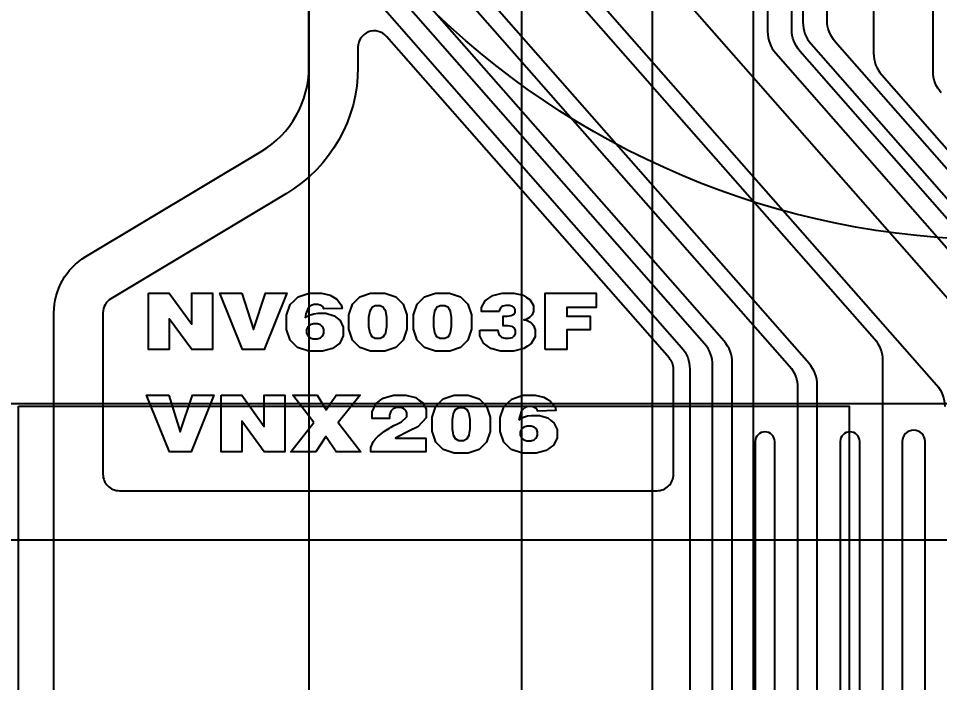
# Model space of a CAD drawing. Extents: x 10 to 206, y -65 to 73.
# Drawn here: x 54.754 to 57.571, y 29.723 to 31.754 of the extents above; entities that cross this region are included whole.
import ezdxf

# ---------------------------------------------------------------- set-up
doc = ezdxf.new("R2010")
doc.units = 0
doc.header["$LTSCALE"] = 0.5
for name, color, linetype in [('01 Copper', 3, 'Continuous'), ('03 Solder resist', 6, 'Continuous'), ('06 Cutline', 4, 'Continuous'), ('08 Dimension&pin assignment', 7, 'Continuous'), ('10 Punch', 2, 'Continuous')]:
    doc.layers.add(name, color=color, linetype=linetype)
doc.styles.get("Standard").update_dxf_attribs({"font": 'romans.shx', "width": 0.75, "bigfont": 'AllInOneBig.shx'})
doc.dimstyles.new('ISO-25', dxfattribs={"dimtxt": 0.5, "dimasz": 0.8, "dimexe": 0.1, "dimexo": 0.1, "dimgap": 0.1, "dimtad": 1, "dimdec": 3, "dimzin": 1, "dimdsep": 46, "dimtxsty": 'Standard', "dimcen": 0.5, "dimadec": 0, "dimazin": 0, "dimtfac": 1, "dimtdec": 3, "dimtmove": 0, "dimatfit": 3, "dimfxl": 0, "dimarcsym": 0})
doc.dimstyles.new('ISO-25$0', dxfattribs={"dimtxt": 0.5, "dimasz": 1, "dimexe": 0.1, "dimexo": 0.1, "dimgap": 0.1, "dimtad": 1, "dimdec": 3, "dimzin": 1, "dimdsep": 46, "dimtxsty": 'Standard', "dimcen": 0.5, "dimadec": 0, "dimazin": 0, "dimtfac": 1, "dimtdec": 3, "dimtmove": 0, "dimatfit": 3, "dimfxl": 0, "dimarcsym": 0})

# ---------------------------------------------------------------- blocks, each defined once
blk = doc.blocks.new('*D609')
at = {"layer": '08 Dimension&pin assignment', "color": 0, "lineweight": -2, "transparency": 16777216}
for p, q in [((54.0623, 30.0596), (54.0623, 17.9514)), ((62.1073, 26.2597), (62.1073, 17.9514)), ((54.0623, 18.0514), (48.8123, 18.0514)), ((61.3073, 18.0514), (54.8623, 18.0514))]:
    blk.add_line(p, q, dxfattribs=at)
at = {"layer": '08 Dimension&pin assignment', "color": 0, "transparency": 16777216}
for points in [[(54.8623, 18.1848), (54.8623, 17.9181), (54.0623, 18.0514)], [(61.3073, 17.9181), (61.3073, 18.1848), (62.1073, 18.0514)]]:
    blk.add_solid(points, dxfattribs=at)
at = {"layer": 'Defpoints', "color": 0, "transparency": 16777216}
for p in [(54.0623, 30.1596), (62.1073, 26.3597), (54.0623, 18.0514)]:
    blk.add_point(p, dxfattribs=at)
at = {"layer": '08 Dimension&pin assignment', "color": 0, "transparency": 16777216, "insert": (50.948, 18.5324), "char_height": 0.5, "attachment_point": 5}
blk.add_mtext('8.045%%P{\\C2;0.1}(SR)', dxfattribs=at)
blk = doc.blocks.new('*D610')
at = {"layer": '08 Dimension&pin assignment', "color": 0, "lineweight": -2, "transparency": 16777216}
for p, q in [((44.5198, 33.5764), (35.5198, 33.5764)), ((35.6198, 32.7764), (35.6198, 30.1596)), ((56.0073, 29.3596), (35.5198, 29.3596)), ((35.6198, 29.3596), (35.6198, 21.6965))]:
    blk.add_line(p, q, dxfattribs=at)
at = {"layer": '08 Dimension&pin assignment', "color": 0, "transparency": 16777216}
for points in [[(35.4864, 32.7764), (35.7531, 32.7764), (35.6198, 33.5764)], [(35.4864, 30.1596), (35.7531, 30.1596), (35.6198, 29.3596)]]:
    blk.add_solid(points, dxfattribs=at)
at = {"layer": '08 Dimension&pin assignment', "color": 0, "transparency": 16777216, "insert": (35.1388, 24.1536), "char_height": 0.5, "attachment_point": 5, "rotation": 90}
blk.add_mtext('4.2168215(Mark)', dxfattribs=at)
blk = doc.blocks.new('*D611')
at = {"layer": '08 Dimension&pin assignment', "color": 0, "lineweight": -2, "transparency": 16777216}
for p, q in [((44.5198, 33.5764), (34.5198, 33.5764)), ((34.6198, 32.7764), (34.6198, 29.3596)), ((54.9623, 28.5596), (34.5198, 28.5596)), ((34.6198, 28.5596), (34.6198, 20.9667))]:
    blk.add_line(p, q, dxfattribs=at)
at = {"layer": '08 Dimension&pin assignment', "color": 0, "transparency": 16777216}
for points in [[(34.4864, 32.7764), (34.7531, 32.7764), (34.6198, 33.5764)], [(34.4864, 29.3596), (34.7531, 29.3596), (34.6198, 28.5596)]]:
    blk.add_solid(points, dxfattribs=at)
at = {"layer": '08 Dimension&pin assignment', "color": 0, "transparency": 16777216, "insert": (34.1388, 23.7096), "char_height": 0.5, "attachment_point": 5, "rotation": 90}
blk.add_mtext('5.0168215(Cutline)', dxfattribs=at)
blk = doc.blocks.new('*D612')
at = {"layer": '08 Dimension&pin assignment', "color": 0, "lineweight": -2, "transparency": 16777216}
for p, q in [((57.7573, 33.4764), (57.7573, 24.8628)), ((62.1073, 27.9964), (62.1073, 24.8628)), ((57.7573, 24.9628), (46.4727, 24.9628)), ((61.3073, 24.9628), (58.5573, 24.9628))]:
    blk.add_line(p, q, dxfattribs=at)
at = {"layer": '08 Dimension&pin assignment', "color": 0, "transparency": 16777216}
for points in [[(58.5573, 25.0961), (58.5573, 24.8294), (57.7573, 24.9628)], [(61.3073, 25.0961), (61.3073, 24.8294), (62.1073, 24.9628)]]:
    blk.add_solid(points, dxfattribs=at)
at = {"layer": '08 Dimension&pin assignment', "color": 0, "transparency": 16777216, "insert": (50.3942, 25.4437), "char_height": 0.5, "attachment_point": 5}
blk.add_mtext('4.350%%P1.00(Tape NG hole)', dxfattribs=at)
blk = doc.blocks.new('*D618')
at = {"layer": '08 Dimension&pin assignment', "color": 0, "lineweight": -2, "transparency": 16777216}
for p, q in [((56.8683, 38.6369), (33.5198, 38.6369)), ((33.6198, 37.8369), (33.6198, 29.3596)), ((54.9623, 28.5596), (33.5198, 28.5596))]:
    blk.add_line(p, q, dxfattribs=at)
at = {"layer": '08 Dimension&pin assignment', "color": 0, "transparency": 16777216}
for points in [[(33.4864, 37.8369), (33.7531, 37.8369), (33.6198, 38.6369)], [(33.4864, 29.3596), (33.7531, 29.3596), (33.6198, 28.5596)]]:
    blk.add_solid(points, dxfattribs=at)
at = {"layer": '08 Dimension&pin assignment', "color": 0, "transparency": 16777216, "insert": (33.1388, 34.0596), "char_height": 0.5, "attachment_point": 5, "rotation": 90}
blk.add_mtext('10.0773241±0.1(Cutline)', dxfattribs=at)
blk = doc.blocks.new('*D620')
at = {"layer": '08 Dimension&pin assignment', "color": 0, "lineweight": -2, "transparency": 16777216}
for p, q in [((67.9223, 32.3914), (67.9223, 22.9514)), ((56.2923, 32.3764), (56.2923, 22.9514)), ((57.0923, 23.0514), (67.1223, 23.0514))]:
    blk.add_line(p, q, dxfattribs=at)
at = {"layer": '08 Dimension&pin assignment', "color": 0, "transparency": 16777216}
for points in [[(57.0923, 23.1848), (57.0923, 22.9181), (56.2923, 23.0514)], [(67.1223, 23.1848), (67.1223, 22.9181), (67.9223, 23.0514)]]:
    blk.add_solid(points, dxfattribs=at)
at = {"layer": 'Defpoints', "color": 0, "transparency": 16777216}
for p in [(67.9223, 32.4914), (56.2923, 32.4764), (67.9223, 23.0514)]:
    blk.add_point(p, dxfattribs=at)
at = {"layer": '08 Dimension&pin assignment', "color": 0, "transparency": 16777216, "insert": (62.1073, 23.5324), "char_height": 0.5, "attachment_point": 5}
blk.add_mtext('{\\Fromans,chineset|c134;11.630}(Max. Potting Area){\\Fromans,chineset|c134; \\fSimSun|b0|i0|c134|p2;点胶范围包括实胶和虚胶}', dxfattribs=at)
blk = doc.blocks.new('*D621')
at = {"layer": '08 Dimension&pin assignment', "color": 0, "lineweight": -2, "transparency": 16777216}
for p, q in [((56.6923, 34.5764), (37.5198, 34.5764)), ((37.6198, 33.7764), (37.6198, 32.7764)), ((56.6923, 31.9764), (37.5198, 31.9764)), ((37.6198, 31.9764), (37.6198, 14.9807))]:
    blk.add_line(p, q, dxfattribs=at)
at = {"layer": '08 Dimension&pin assignment', "color": 0, "transparency": 16777216}
for points in [[(37.4864, 33.7764), (37.7531, 33.7764), (37.6198, 34.5764)], [(37.4864, 32.7764), (37.7531, 32.7764), (37.6198, 31.9764)]]:
    blk.add_solid(points, dxfattribs=at)
at = {"layer": '08 Dimension&pin assignment', "color": 0, "transparency": 16777216, "insert": (37.1388, 21.8193), "char_height": 0.5, "attachment_point": 5, "rotation": 90}
blk.add_mtext('{\\Fromans,chineset|c134;2.600}(Max. Potting Area){\\Fromans,chineset|c134; \\fSimSun|b0|i0|c134|p2;点胶范围包括实胶和虚胶}', dxfattribs=at)
blk = doc.blocks.new('*D626')
at = {"layer": '08 Dimension&pin assignment', "color": 0, "lineweight": -2, "transparency": 16777216}
for p, q in [((47.8345, 43.0835), (54.2023, 43.0835)), ((54.2023, 43.0835), (56.6015, 36.6674)), ((58.6329, 31.2348), (56.8817, 35.9181)), ((58.9131, 30.4855), (59.1932, 29.7361))]:
    blk.add_line(p, q, dxfattribs=at)
at = {"layer": '08 Dimension&pin assignment', "color": 0, "transparency": 16777216}
for points in [[(56.7263, 36.7141), (56.4766, 36.6207), (56.8817, 35.9181)], [(59.0379, 30.5322), (58.7882, 30.4388), (58.6329, 31.2348)]]:
    blk.add_solid(points, dxfattribs=at)
at = {"layer": '08 Dimension&pin assignment', "color": 0, "transparency": 16777216, "insert": (50.9684, 43.5644), "char_height": 0.5, "attachment_point": 5}
blk.add_mtext('∅5.000(Tape NG hole)', dxfattribs=at)
blk = doc.blocks.new('*D641')
at = {"layer": '08 Dimension&pin assignment', "color": 0, "lineweight": -2, "transparency": 16777216}
for p, q in [((56.6923, 32.9764), (56.6923, 21.9514)), ((62.1073, 27.9964), (62.1073, 21.9514)), ((61.3073, 22.0514), (57.4923, 22.0514))]:
    blk.add_line(p, q, dxfattribs=at)
at = {"layer": '08 Dimension&pin assignment', "color": 0, "transparency": 16777216}
for points in [[(57.4923, 22.1848), (57.4923, 21.9181), (56.6923, 22.0514)], [(61.3073, 21.9181), (61.3073, 22.1848), (62.1073, 22.0514)]]:
    blk.add_solid(points, dxfattribs=at)
at = {"layer": 'Defpoints', "color": 0, "transparency": 16777216}
for p in [(56.6923, 33.0764), (62.1073, 28.0964), (56.6923, 22.0514)]:
    blk.add_point(p, dxfattribs=at)
at = {"layer": '08 Dimension&pin assignment', "color": 0, "transparency": 16777216, "insert": (59.3998, 22.5324), "char_height": 0.5, "attachment_point": 5}
blk.add_mtext('5.415%%P0.15(SR)', dxfattribs=at)
blk = doc.blocks.new('*D645')
at = {"layer": '08 Dimension&pin assignment', "color": 0, "lineweight": -2, "transparency": 16777216}
for p, q in [((55.6423, 33.4764), (55.6423, 16.8026)), ((62.1073, 33.4764), (62.1073, 16.8026)), ((61.3073, 16.9026), (56.4423, 16.9026))]:
    blk.add_line(p, q, dxfattribs=at)
at = {"layer": '08 Dimension&pin assignment', "color": 0, "transparency": 16777216}
for points in [[(56.4423, 17.036), (56.4423, 16.7693), (55.6423, 16.9026)], [(61.3073, 17.036), (61.3073, 16.7693), (62.1073, 16.9026)]]:
    blk.add_solid(points, dxfattribs=at)
at = {"layer": 'Defpoints', "color": 0, "transparency": 16777216}
for p in [(55.6423, 33.5764), (62.1073, 33.5764), (55.6423, 16.9026)]:
    blk.add_point(p, dxfattribs=at)
at = {"layer": '08 Dimension&pin assignment', "color": 0, "transparency": 16777216, "insert": (60.7517, 17.2526), "char_height": 0.5, "attachment_point": 5}
blk.add_mtext('{\\Fromans,chineset|c134;6.465%%P0.1}', dxfattribs=at)
blk = doc.blocks.new('*D691')
at = {"layer": '08 Dimension&pin assignment', "color": 0, "lineweight": -2, "transparency": 16777216}
for p, q in [((57.0012, 33.2299), (57.0012, 24.3592)), ((67.2133, 33.2299), (67.2133, 24.3592)), ((57.8012, 24.4592), (66.4133, 24.4592)), ((67.2133, 24.4592), (80.1123, 24.4592))]:
    blk.add_line(p, q, dxfattribs=at)
at = {"layer": '08 Dimension&pin assignment', "color": 0, "transparency": 16777216}
for points in [[(57.8012, 24.5926), (57.8012, 24.3259), (57.0012, 24.4592)], [(66.4133, 24.3259), (66.4133, 24.5926), (67.2133, 24.4592)]]:
    blk.add_solid(points, dxfattribs=at)
at = {"layer": 'Defpoints', "color": 0, "transparency": 16777216}
for p in [(57.0012, 33.3299), (67.2133, 33.3299), (67.2133, 24.4592)]:
    blk.add_point(p, dxfattribs=at)
at = {"layer": '08 Dimension&pin assignment', "color": 0, "transparency": 16777216, "insert": (74.3605, 24.9402), "char_height": 0.5, "attachment_point": 5}
blk.add_mtext('{\\Fromans,chineset|c0;\\C2;10.206*1.0006\\Fromans.shx,chineset.shx|c0;=\\Fromans,chineset|c0;10.2121236\\Fromans.shx,chineset.shx|c0;%%P0.005(I/L)}', dxfattribs=at)

msp = doc.modelspace()

# ---------------------------------------------------------------- linework, layer by layer
at = {"layer": '01 Copper'}
for points in [[(55.84225674, 35.24437727), (55.84225674, 31.85460178, 0.1822955827), (55.86715947, 31.78856847), (56.78235402, 30.74775119, -0.1822955827), (56.80725674, 30.68171787), (56.80725674, 29.40960799)], [(56.87725674, 28.68960799), (56.87725674, 30.69297266, 0.1822955827), (56.85235402, 30.75900597), (55.91715947, 31.82256852, -0.1822955827), (55.89225674, 31.88860183), (55.89225674, 35.23065045, -0.3152987889)], [(56.93725674, 28.68960799), (56.93725674, 30.7004562, 0.1822955827), (56.91235402, 30.76648952), (55.96715947, 31.8414247, -0.1822955827), (55.94225674, 31.90745802), (55.94225674, 35.21692363, -0.3152987889)], [(55.99225674, 35.20319681), (55.99225674, 32.00203355, 0.1822955827), (56.01715947, 31.93600023), (57.11235402, 30.69047554, -0.1822955827), (57.13725674, 30.62444222), (57.13725674, 28.68960799)], [(57.19725674, 28.68960799), (57.19725674, 30.63192577, 0.1822955827), (57.17235402, 30.69795909), (56.06715947, 31.95485641, -0.1822955827), (56.04225674, 32.02088973), (56.04225674, 35.18946998, -0.3152987889)], [(56.24225674, 35.07071203), (56.24225674, 32.09631445, 0.1822955827), (56.26715947, 32.03028113), (57.37235402, 30.77338381, -0.1822955827), (57.39725674, 30.70735049), (57.39725674, 28.68960799)], [(56.29225674, 35.03570166), (56.29225674, 32.11517063, 0.1822955827), (56.31715947, 32.04913731), (57.56235402, 30.63302312, -0.1822955827), (57.58725674, 30.5669898)], [(57.76235402, 30.70844784), (56.51715947, 32.12456204, -0.1822955827), (56.49225674, 32.19059536), (56.49225674, 34.9169437, -0.3152987889)], [(67.15928614, 33.52942951), (57.05522734, 33.52942951, 0.4142135624), (57.04522734, 33.51942951), (57.04522734, 31.71316083, 0.1822955827), (57.07013007, 31.64712751), (57.95235402, 30.64380649, -0.1822955827), (57.97725674, 30.57777318), (57.97725674, 28.68960799), (57.99725674, 28.65960799), (57.99725674, 28.45960799), (57.97725674, 28.42960799), (57.97725674, 27.10142951), (58.04725674, 27.10142951), (58.04725674, 28.42960799), (58.02725674, 28.45960799), (58.02725674, 28.65960799), (58.04725674, 28.68960799), (58.04725674, 30.58902796, 0.1822955827), (58.02235402, 30.65506128), (57.14416247, 31.65379639, -0.1822955827), (57.11925974, 31.71982971), (57.11925974, 33.50942951, -0.4142135624), (57.12925974, 33.51942951), (67.08525374, 33.51942951, -0.4142135624)], [(67.05122134, 33.50542951), (57.16329214, 33.50542951, 0.4142135624), (57.15329214, 33.49542951), (57.15329214, 31.74170139, 0.1822955827), (57.17819487, 31.67566807), (58.21235402, 30.49955671, -0.1822955827), (58.23725674, 30.43352339), (58.23725674, 28.68960799), (58.25725674, 28.65960799), (58.25725674, 28.45960799), (58.23725674, 28.42960799), (58.23725674, 27.10142951), (58.30725674, 27.10142951), (58.30725674, 28.42960799), (58.28725674, 28.45960799), (58.28725674, 28.65960799), (58.30725674, 28.68960799), (58.30725674, 30.44477818, 0.1822955827), (58.28235402, 30.51081149), (57.25222727, 31.68233695, -0.1822955827), (57.22732454, 31.74837027), (57.22732454, 33.48542951, -0.4142135624), (57.23732454, 33.49542951), (66.97718894, 33.49542951, -0.4142135624)], [(57.57642167, 31.52565671, -0.1822955827), (57.55151894, 31.59169003), (57.55151894, 33.32992951), (57.53151894, 33.32992951), (57.53151894, 32.77642951, -1), (57.49748654, 32.77642951), (57.49748654, 33.32992951), (57.47748654, 33.32992951), (57.47748654, 32.77642951, -1), (57.44345414, 32.77642951), (57.44345414, 33.32992951), (57.42345414, 33.32992951), (57.42345414, 32.77642951, -1), (57.38942174, 32.77642951), (57.38942174, 33.32992951), (57.36942174, 33.32992951), (57.36942174, 31.64734381, 0.1822955827), (57.39432447, 31.58131049), (58.34235402, 30.50315117, -0.1822955827)], [(57.06725674, 28.68960799), (57.06725674, 30.45960799, 1), (57.00725674, 30.45960799), (57.00725674, 28.68960799)], [(57.32725674, 28.68960799), (57.32725674, 30.45960799, 1), (57.26725674, 30.45960799), (57.26725674, 28.68960799)]]:
    msp.add_lwpolyline(points, format="xyb", dxfattribs=at)
for points in [[(55.79225674, 31.66545072), (55.79225674, 31.60416702, -0.2636431542), (55.57349687, 31.21812557), (55.0365634, 30.89650061, 0.2636431542), (55.01225674, 30.85360711), (55.01225674, 30.35960799, 0.4142135624), (55.06225674, 30.30960799), (56.70725674, 30.30960799, 0.4142135624), (56.75725674, 30.35960799), (56.75725674, 30.68171787, 0.1822955827), (56.74480538, 30.71473453), (55.87980538, 31.69846738, 0.6916243528)], [(57.52725674, 27.10142951), (57.52725674, 28.42960799), (57.50725674, 28.45960799), (57.50725674, 28.65960799), (57.52725674, 28.68960799), (57.52725674, 30.45960799, 1), (57.45725674, 30.45960799), (57.45725674, 28.68960799), (57.47725674, 28.65960799), (57.47725674, 28.45960799), (57.45725674, 28.42960799), (57.45725674, 27.10142951)]]:
    msp.add_lwpolyline(points, format="xyb", close=True, dxfattribs=at)
for points in [[(55.1519506, 30.91354045), (55.21508926, 30.91354045), (55.28385274, 30.81863685), (55.28385274, 30.91354045), (55.3469914, 30.91354045), (55.3469914, 30.74092864), (55.2835715, 30.74092864), (55.21508926, 30.83489136), (55.21508926, 30.74092864), (55.1519506, 30.74092864)], [(55.43741046, 30.91354045), (55.47230032, 30.80202213), (55.50968946, 30.91354045), (55.57507805, 30.91354045), (55.50533022, 30.74092864), (55.43909791, 30.74092864), (55.36935008, 30.91354045)], [(55.63112277, 30.83830842), (55.63534139, 30.84176534), (55.64539577, 30.84692143), (55.65123152, 30.84862059), (55.65706728, 30.85031976), (55.67035593, 30.85201893), (55.67780882, 30.85201893), (55.69362864, 30.85201893), (55.71894035, 30.84448986), (55.72843224, 30.8369608), (55.73792414, 30.82943174), (55.74741603, 30.809364), (55.74741603, 30.79682533), (55.74741603, 30.78282186), (55.736307, 30.76070341), (55.72519797, 30.75258843), (55.71408894, 30.74447345), (55.68364458, 30.73635847), (55.66430924, 30.73635847), (55.64173963, 30.73635847), (55.60767429, 30.74749093), (55.59617855, 30.7586234), (55.58468281, 30.76975586), (55.57318708, 30.80280171), (55.57318708, 30.82471509), (55.57318708, 30.84574959), (55.58521014, 30.87853177), (55.5972332, 30.89027945), (55.60925627, 30.90202713), (55.64279429, 30.91377481), (55.66430924, 30.91377481), (55.68026968, 30.91377481), (55.70681182, 30.90753477), (55.71739352, 30.90129473), (55.72797523, 30.89505469), (55.74129903, 30.87785796), (55.74404113, 30.86690127), (55.68821475, 30.8652607), (55.68701947, 30.86865903), (55.68287116, 30.87378583), (55.67991813, 30.87551429), (55.6769651, 30.87724275), (55.66944189, 30.87897121), (55.66487172, 30.87897121), (55.65762976, 30.87897121), (55.6466262, 30.87460611), (55.6428646, 30.87024101), (55.63910299, 30.86587592), (55.63323208, 30.84990962)], [(55.7642125, 30.82518382), (55.7642125, 30.84703861), (55.77546215, 30.88017235), (55.7867118, 30.89145129), (55.79796145, 30.90273024), (55.83093699, 30.91400918), (55.85266287, 30.91400918), (55.87445907, 30.91400918), (55.90761038, 30.90273024), (55.9189655, 30.89145129), (55.93032061, 30.88017235), (55.94167573, 30.84703861), (55.94167573, 30.82518382), (55.94167573, 30.80327044), (55.93035577, 30.77004882), (55.91903581, 30.75874058), (55.90771585, 30.74743234), (55.87452938, 30.7361241), (55.85266287, 30.7361241), (55.83093699, 30.7361241), (55.79796145, 30.74749093), (55.7867118, 30.75885776), (55.77546215, 30.7702246), (55.7642125, 30.80338763)], [(55.96248786, 30.82518382), (55.96248786, 30.84703861), (55.97373751, 30.88017235), (55.98498716, 30.89145129), (55.99623681, 30.90273024), (56.02921234, 30.91400918), (56.05093823, 30.91400918), (56.07273443, 30.91400918), (56.10588574, 30.90273024), (56.11724085, 30.89145129), (56.12859597, 30.88017235), (56.13995108, 30.84703861), (56.13995108, 30.82518382), (56.13995108, 30.80327044), (56.12863112, 30.77004882), (56.11731116, 30.75874058), (56.1059912, 30.74743234), (56.07280474, 30.7361241), (56.05093823, 30.7361241), (56.02921234, 30.7361241), (55.99623681, 30.74749093), (55.98498716, 30.75885776), (55.97373751, 30.7702246), (55.96248786, 30.80338763)], [(56.16527873, 30.80045803), (56.22040201, 30.80045803), (56.22068325, 30.7941887), (56.22448001, 30.78487258), (56.22799553, 30.7818258), (56.23151104, 30.77877902), (56.24205759, 30.77573224), (56.24908862, 30.77573224), (56.25520562, 30.77573224), (56.26459204, 30.77825169), (56.26786147, 30.78077114), (56.2711309, 30.7832906), (56.27440033, 30.79061459), (56.27440033, 30.79541913), (56.27440033, 30.80028226), (56.27053326, 30.80734258), (56.2666662, 30.80953978), (56.26279913, 30.81173698), (56.25021358, 30.81393417), (56.24149511, 30.81393417), (56.23657338, 30.81393417), (56.23657338, 30.84287859), (56.24065138, 30.84287859), (56.24873707, 30.84287859), (56.2608656, 30.84504649), (56.26490844, 30.84721439), (56.26895128, 30.84938229), (56.27299413, 30.85588599), (56.27299413, 30.8602218), (56.27299413, 30.86403027), (56.2701114, 30.86983087), (56.26722868, 30.871823), (56.26434596, 30.87381512), (56.25597903, 30.87580725), (56.25049483, 30.87580725), (56.24430752, 30.87580725), (56.23495625, 30.87352216), (56.23179228, 30.87123708), (56.22862832, 30.86895199), (56.22497218, 30.86197955), (56.22448001, 30.8572922), (56.17020045, 30.8572922), (56.17034107, 30.86994805), (56.1817665, 30.89045523), (56.1930513, 30.89830655), (56.20433611, 30.90615786), (56.23376097, 30.91400918), (56.25190103, 30.91400918), (56.26947861, 30.91400918), (56.29749727, 30.90730041), (56.30793835, 30.90059163), (56.31837943, 30.89388286), (56.32882051, 30.87610021), (56.32882051, 30.86502633), (56.32882051, 30.85846404), (56.32502376, 30.84759524), (56.321227, 30.84328873), (56.31743024, 30.83898222), (56.30681338, 30.83338669), (56.29999328, 30.83209767), (56.30793835, 30.83098442), (56.32041843, 30.82477368), (56.32495344, 30.81967618), (56.32948846, 30.81457869), (56.33402347, 30.80162987), (56.33402347, 30.79377855), (56.33402347, 30.780361), (56.32245743, 30.75923861), (56.31089138, 30.75153377), (56.29932534, 30.74382894), (56.26750992, 30.7361241), (56.24726055, 30.7361241), (56.22855801, 30.7361241), (56.19871128, 30.74432697), (56.1875671, 30.75252984), (56.17642291, 30.76073271), (56.16527873, 30.78276327), (56.16527873, 30.79659096)], [(56.36453815, 30.74092864), (56.36453815, 30.91354045), (56.52118952, 30.91354045), (56.52118952, 30.87006524), (56.4310517, 30.87006524), (56.4310517, 30.84334732), (56.50276822, 30.84334732), (56.50276822, 30.80162987), (56.4310517, 30.80162987), (56.4310517, 30.74092864)], [(55.88022452, 30.82518382), (55.88022452, 30.83901152), (55.87706055, 30.85840545), (55.87389659, 30.86397168), (55.87073262, 30.86953791), (55.86011577, 30.87510414), (55.85266287, 30.87510414), (55.84513967, 30.87510414), (55.8344525, 30.86953791), (55.83128854, 30.86397168), (55.82812458, 30.85840545), (55.82496061, 30.83901152), (55.82496061, 30.82518382), (55.82496061, 30.81135613), (55.82812458, 30.79202079), (55.83128854, 30.78651315), (55.8344525, 30.78100551), (55.84513967, 30.77549787), (55.85266287, 30.77549787), (55.86011577, 30.77549787), (55.87073262, 30.78100551), (55.87389659, 30.78651315), (55.87706055, 30.79202079), (55.88022452, 30.81135613)], [(56.07849987, 30.82518382), (56.07849987, 30.83901152), (56.07533591, 30.85840545), (56.07217194, 30.86397168), (56.06900798, 30.86953791), (56.05839112, 30.87510414), (56.05093823, 30.87510414), (56.04341503, 30.87510414), (56.03272786, 30.86953791), (56.0295639, 30.86397168), (56.02639993, 30.85840545), (56.02323597, 30.83901152), (56.02323597, 30.82518382), (56.02323597, 30.81135613), (56.02639993, 30.79202079), (56.0295639, 30.78651315), (56.03272786, 30.78100551), (56.04341503, 30.77549787), (56.05093823, 30.77549787), (56.05839112, 30.77549787), (56.06900798, 30.78100551), (56.07217194, 30.78651315), (56.07533591, 30.79202079), (56.07849987, 30.81135613)], [(55.63491953, 30.7970597), (55.63491953, 30.79178643), (55.6384702, 30.78346637), (55.64202087, 30.78041959), (55.64557154, 30.77737281), (55.65537983, 30.77432603), (55.66163745, 30.77432603), (55.66775445, 30.77432603), (55.67745727, 30.77737281), (55.68104309, 30.78041959), (55.68462892, 30.78346637), (55.68821475, 30.79166924), (55.68821475, 30.79682533), (55.68821475, 30.8021572), (55.68466407, 30.81053584), (55.6811134, 30.81358262), (55.67756273, 30.8166294), (55.66796538, 30.81967618), (55.66191869, 30.81967618), (55.65580169, 30.81967618), (55.6459934, 30.81660011), (55.64230211, 30.81352403), (55.63861082, 30.81044795), (55.63491953, 30.80221579)], [(55.21361461, 30.60120507), (55.24850447, 30.48968675), (55.28589361, 30.60120507), (55.3512822, 30.60120507), (55.28153437, 30.42859326), (55.21530206, 30.42859326), (55.14555423, 30.60120507)], [(55.37364088, 30.60120507), (55.43677954, 30.60120507), (55.50554302, 30.50630147), (55.50554302, 30.60120507), (55.56868168, 30.60120507), (55.56868168, 30.42859326), (55.50526178, 30.42859326), (55.43677954, 30.52255598), (55.43677954, 30.42859326), (55.37364088, 30.42859326)], [(55.65769453, 30.51835609), (55.59286843, 30.60120507), (55.6676786, 30.60120507), (55.69517811, 30.55725977), (55.72561429, 30.60120507), (55.79873701, 30.60120507), (55.73166098, 30.51835609), (55.80098694, 30.42859326), (55.72589553, 30.42859326), (55.69428825, 30.47538915), (55.66303812, 30.42859326), (55.5865405, 30.42859326)], [(55.83175239, 30.43222596), (55.83175239, 30.4413663), (55.83836156, 30.45856303), (55.84497073, 30.46661942), (55.8515799, 30.47467581), (55.87323547, 30.49163817), (55.88828188, 30.50054414), (55.89193802, 30.50271204), (55.90227363, 30.50839546), (55.90895311, 30.51191097), (55.92540572, 30.5204654), (55.94185834, 30.5356993), (55.94185834, 30.54237878), (55.94185834, 30.54735909), (55.93855375, 30.55518111), (55.93524917, 30.55802282), (55.93194458, 30.56086453), (55.92301517, 30.56370624), (55.91739035, 30.56370624), (55.91028901, 30.56370624), (55.89967215, 30.55992706), (55.89615663, 30.55614788), (55.89264112, 30.5523687), (55.8891256, 30.54091398), (55.8891256, 30.53323844), (55.8891256, 30.53030884), (55.83554915, 30.53030884), (55.83554915, 30.53077757), (55.83547884, 30.53212519), (55.83540853, 30.53300407), (55.83533822, 30.53388295), (55.83526791, 30.53517197), (55.83526791, 30.53558211), (55.83526791, 30.5509332), (55.84665818, 30.57513166), (55.85804845, 30.58397904), (55.86943872, 30.59282642), (55.90065649, 30.6016738), (55.920484, 30.6016738), (55.93869437, 30.6016738), (55.96780284, 30.59420333), (55.97870094, 30.58673286), (55.98959904, 30.57926239), (56.00049713, 30.55948762), (56.00049713, 30.54718331), (56.00049713, 30.53235956), (55.9750448, 30.50493854), (55.94959247, 30.49234127), (55.94790502, 30.49152098), (55.94530354, 30.49023196), (55.94438951, 30.48976323), (55.9436864, 30.48941168), (55.94143647, 30.48829843), (55.93988965, 30.48753673), (55.93328048, 30.48419699), (55.92259331, 30.47863076), (55.91851531, 30.47640427), (55.91591383, 30.47493947), (55.9071651, 30.46984197), (55.99993465, 30.46984197), (55.99993465, 30.42859326), (55.83175239, 30.42859326)], [(56.0193403, 30.51284845), (56.0193403, 30.53470323), (56.03058995, 30.56783697), (56.0418396, 30.57911591), (56.05308925, 30.59039486), (56.08606478, 30.6016738), (56.10779067, 30.6016738), (56.12958686, 30.6016738), (56.16273818, 30.59039486), (56.17409329, 30.57911591), (56.18544841, 30.56783697), (56.19680352, 30.53470323), (56.19680352, 30.51284845), (56.19680352, 30.49093507), (56.18548356, 30.45771344), (56.1741636, 30.4464052), (56.16284364, 30.43509696), (56.12965717, 30.42378872), (56.10779067, 30.42378872), (56.08606478, 30.42378872), (56.05308925, 30.43515555), (56.0418396, 30.44652239), (56.03058995, 30.45788922), (56.0193403, 30.49105225)], [(56.28480128, 30.52597304), (56.2890199, 30.52942996), (56.29907427, 30.53458605), (56.30491003, 30.53628522), (56.31074578, 30.53798438), (56.32403443, 30.53968355), (56.33148732, 30.53968355), (56.34730714, 30.53968355), (56.37261886, 30.53215448), (56.38211075, 30.52462542), (56.39160264, 30.51709636), (56.40109453, 30.49702863), (56.40109453, 30.48448995), (56.40109453, 30.47048648), (56.3899855, 30.44836803), (56.37887647, 30.44025305), (56.36776744, 30.43213807), (56.33732308, 30.42402309), (56.31798775, 30.42402309), (56.29541814, 30.42402309), (56.26135279, 30.43515555), (56.24985705, 30.44628802), (56.23836132, 30.45742048), (56.22686558, 30.49046633), (56.22686558, 30.51237971), (56.22686558, 30.53341421), (56.23888865, 30.56619639), (56.25091171, 30.57794407), (56.26293477, 30.58969176), (56.29647279, 30.60143944), (56.31798775, 30.60143944), (56.33394819, 30.60143944), (56.36049033, 30.5951994), (56.37107203, 30.58895936), (56.38165373, 30.58271932), (56.39497754, 30.56552259), (56.39771964, 30.5545659), (56.34189325, 30.55292532), (56.34069798, 30.55632365), (56.33654967, 30.56145045), (56.33359663, 30.56317891), (56.3306436, 30.56490737), (56.3231204, 30.56663583), (56.31855023, 30.56663583), (56.31130827, 30.56663583), (56.3003047, 30.56227073), (56.2965431, 30.55790564), (56.2927815, 30.55354054), (56.28691059, 30.53757424)], [(56.13535231, 30.51284845), (56.13535231, 30.52667614), (56.13218835, 30.54607007), (56.12902438, 30.5516363), (56.12586042, 30.55720253), (56.11524356, 30.56276877), (56.10779067, 30.56276877), (56.10026746, 30.56276877), (56.0895803, 30.55720253), (56.08641633, 30.5516363), (56.08325237, 30.54607007), (56.08008841, 30.52667614), (56.08008841, 30.51284845), (56.08008841, 30.49902075), (56.08325237, 30.47968542), (56.08641633, 30.47417777), (56.0895803, 30.46867013), (56.10026746, 30.46316249), (56.10779067, 30.46316249), (56.11524356, 30.46316249), (56.12586042, 30.46867013), (56.12902438, 30.47417777), (56.13218835, 30.47968542), (56.13535231, 30.49902075)], [(56.28859804, 30.48472432), (56.28859804, 30.47945105), (56.29214871, 30.47113099), (56.29569938, 30.46808421), (56.29925005, 30.46503743), (56.30905834, 30.46199065), (56.31531595, 30.46199065), (56.32143295, 30.46199065), (56.33113577, 30.46503743), (56.3347216, 30.46808421), (56.33830742, 30.47113099), (56.34189325, 30.47933386), (56.34189325, 30.48448995), (56.34189325, 30.48982182), (56.33834258, 30.49820046), (56.33479191, 30.50124724), (56.33124124, 30.50429402), (56.32164388, 30.5073408), (56.31559719, 30.5073408), (56.3094802, 30.5073408), (56.29967191, 30.50426473), (56.29598062, 30.50118865), (56.29228933, 30.49811258), (56.28859804, 30.48988041)]]:
    msp.add_lwpolyline(points, close=True, dxfattribs=at)
at = {"layer": '03 Solder resist'}
msp.add_lwpolyline([(69.6661237, 31.71147701), (69.37225674, 31.8875043), (69.37225674, 35.21245194, 0.3152987889), (68.6484789, 36.24611382), (67.70940985, 36.587907), (67.70940985, 37.39489425), (67.788677, 37.44607355, 0.2230807633), (68.23912115, 38.16693204), (55.97539234, 38.16693204, 0.2230807633), (56.42583649, 37.44607355), (56.50510364, 37.39489425), (56.50510364, 36.587907), (55.56603459, 36.24611382, 0.3152987889), (54.84225674, 35.21245194), (54.84225674, 31.8875043), (54.54838979, 31.71147701, 0.2636431542), (54.06225674, 30.85360711), (54.06225674, 30.15960799), (70.15225674, 30.15960799), (70.15225674, 30.85360711, 0.2636431542)], format="xyb", close=True, dxfattribs=at)
at = {"layer": '06 Cutline'}
msp.add_lwpolyline([(69.15225674, 28.55960799), (55.06225674, 28.55960799, -0.4142135624), (54.86225674, 28.75960799), (54.86225674, 30.85360711, -0.2636431542), (54.95948335, 31.02518109), (55.49641683, 31.34680605, 0.2636431542), (55.64225674, 31.60416702), (55.64225674, 35.21245194, -0.3152987889), (55.8396507, 35.49435972), (57.10770968, 35.95589545, 0.3152987889), (57.30510364, 36.23780323), (57.30510364, 37.66722836, 0.2546712192), (57.16782972, 37.91926054), (56.85977269, 38.11815939, -0.2546712192), (56.76825674, 38.28618085), (56.76825674, 38.43693204, -0.4142135624), (56.96825674, 38.63693204), (67.24625674, 38.63693204, -0.4142135624)], format="xyb", dxfattribs=at)
at = {"layer": '08 Dimension&pin assignment', "color": 1}
msp.add_lwpolyline([(54.75374237, 30.56772228), (57.29495966, 30.56772228), (57.29495966, 28.06201567), (54.75374237, 28.06201567)], close=True, dxfattribs=at)
at = {"layer": '10 Punch'}
msp.add_lwpolyline([(69.60725674, 36.57642951), (54.60725674, 36.57642951), (54.60725674, 30.57642951), (69.60725674, 30.57642951)], close=True, dxfattribs=at)
msp.add_circle((57.75725674, 33.57642951), 2.5, dxfattribs=at)

# ---------------------------------------------------------------- dimensions: what is measured, and where the dimension line sits
at = {"layer": '08 Dimension&pin assignment'}
dim = msp.add_diameter_dim_2p(p1=(58.63286189, 31.23478145), p2=(56.8816516, 35.91807757), text='<>(Tape NG hole)', dimstyle='ISO-25', override={"dimtoh": 1, "dimadec": 3}, dxfattribs=at)
dim.commit()
dim.dimension.update_dxf_attribs({"geometry": '*D626', "text_midpoint": (50.96839343, 43.08346141), "dimtype": 163})
for base, p1, p2, angle, text, dimstyle, override, picture, middle in [((33.6197567431, 28.5596079932), (56.9682567431, 38.6369320432), (55.0622567431, 28.5596079932), 90, '<>±0.1(Cutline)', 'ISO-25$0', {"dimasz": 0.8, "dimdec": 7, "dimadec": 3, "dimfxl": 1.25}, '*D618', (33.6197567431, 34.0596295118)), ((37.61975674, 34.57642951), (56.79225674, 31.97642951), (56.79225674, 34.57642951), 90, '{\\Fromans,chineset|c134;<>}(Max. Potting Area){\\Fromans,chineset|c134; \\fSimSun|b0|i0|c134|p2;点胶范围包括实胶和虚胶}', 'ISO-25', {"dimadec": 3}, '*D621', (37.61975674, 21.81929899)), ((34.61975674, 28.55960799), (44.61975674, 33.57642951), (55.06225674, 28.55960799), 90, '<>(Cutline)', 'ISO-25$0', {"dimasz": 0.8, "dimdec": 7, "dimadec": 3, "dimfxl": 1.25}, '*D611', (34.61975674, 23.70957722)), ((35.61975674, 29.35960799), (44.61975674, 33.57642951), (56.10725674, 29.35960799), 270, '<>(Mark)', 'ISO-25$0', {"dimasz": 0.8, "dimdec": 7, "dimadec": 3, "dimfxl": 1.25}, '*D610', (35.61975674, 24.15361568)), ((54.06225674, 18.05142951), (62.10725674, 26.35967951), (54.06225674, 30.15960799), 180, '<>%%P{\\C2;0.1}(SR)', 'ISO-25', {"dimdec": 4, "dimzin": 9, "dimtxsty": 'Standard', "dimadec": 3}, '*D609', (50.94797103, 18.05142951))]:
    dim = msp.add_linear_dim(base=base, p1=p1, p2=p2, angle=angle, text=text, dimstyle=dimstyle, override=override, dxfattribs=at)
    dim.commit()
    dim.dimension.update_dxf_attribs({"geometry": picture, "text_midpoint": middle, "dimtype": 160})
for base, p1, p2, text, dimstyle, override, picture, middle in [((62.10725674, 24.96276352), (57.75725674, 33.57642951), (62.10725674, 28.09642951), '<>%%P1.00(Tape NG hole)', 'ISO-25', {"dimadec": 3}, '*D612', (50.39416151, 24.96276352)), ((55.64225674, 16.90263444), (62.10725674, 33.57642951), (55.64225674, 33.57642951), '{\\Fromans,chineset|c134;<>%%P0.1}', 'ISO-25$0', {"dimasz": 0.8, "dimadec": 3, "dimfxl": 1.25}, '*D645', (60.75168565, 16.90263444)), ((67.92225674, 23.05142951), (56.29225674, 32.47642951), (67.92225674, 32.49142951), '{\\Fromans,chineset|c134;<>}(Max. Potting Area){\\Fromans,chineset|c134; \\fSimSun|b0|i0|c134|p2;点胶范围包括实胶和虚胶}', 'ISO-25', {"dimadec": 3}, '*D620', (62.10725674, 23.05142951))]:
    dim = msp.add_linear_dim(base=base, p1=p1, p2=p2, text=text, dimstyle=dimstyle, override=override, dxfattribs=at)
    dim.commit()
    dim.dimension.update_dxf_attribs({"geometry": picture, "text_midpoint": middle, "dimtype": 160})
at = {"layer": '08 Dimension&pin assignment', "color": 2}
dim = msp.add_linear_dim(base=(67.2133185431, 24.4592296383), p1=(57.0011949431, 33.3299295119), p2=(67.2133185431, 33.3299295119), text='{\\Fromans,chineset|c0;\\C2;10.206*1.0006\\Fromans.shx,chineset.shx|c0;=\\Fromans,chineset|c0;<>\\Fromans.shx,chineset.shx|c0;%%P0.005(I/L)}', dimstyle='ISO-25', override={"dimdec": 8, "dimzin": 8, "dimtxsty": 'Standard', "dimadec": 3}, dxfattribs=at)
dim.commit()
dim.dimension.update_dxf_attribs({"geometry": '*D691', "text_midpoint": (74.3604651722, 24.4592296383), "dimtype": 160})
at = {"layer": '08 Dimension&pin assignment'}
dim = msp.add_linear_dim(base=(56.69225674, 22.05142951), p1=(62.10725674, 28.09642951), p2=(56.69225674, 33.07642951), text='<>%%P0.15(SR)', dimstyle='ISO-25', override={"dimzin": 8, "dimtxsty": 'Standard', "dimadec": 3}, dxfattribs=at)
dim.commit()
dim.dimension.update_dxf_attribs({"geometry": '*D641', "text_midpoint": (59.39975674, 22.53238189)})

doc.saveas('drawing.dxf')
